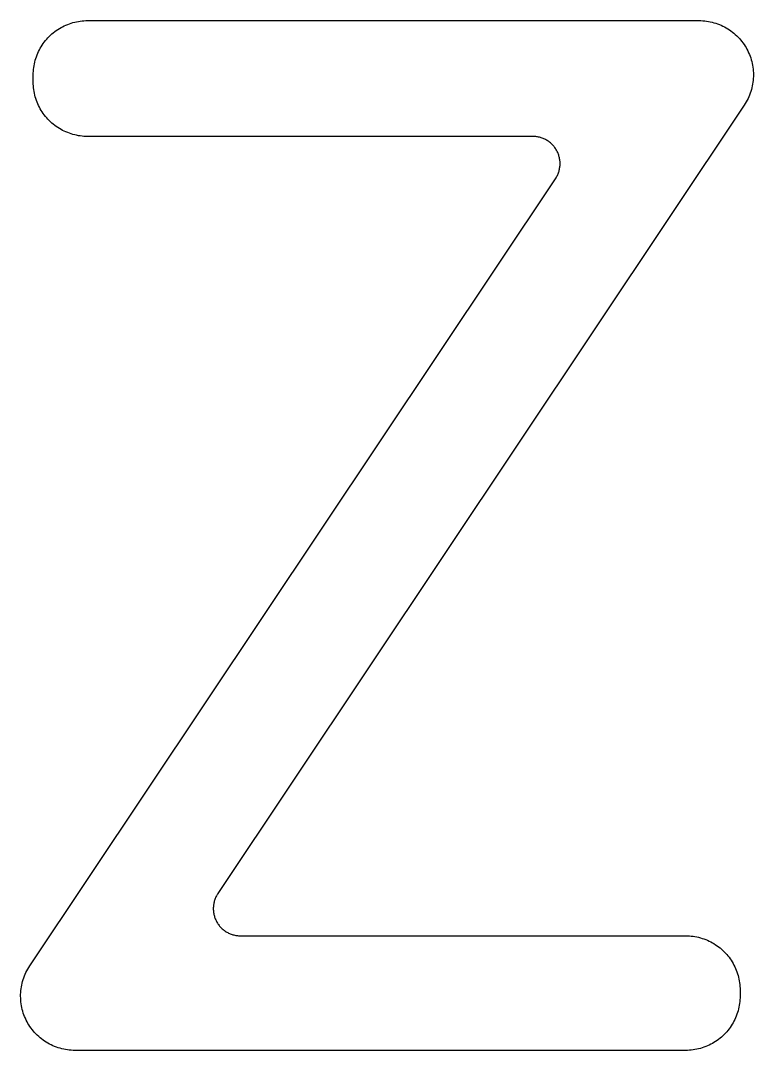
# Model space of a CAD drawing. Header units: millimetres. Extents: x -1283 to 2747, y -259 to 2557.
# Drawn here: x 1260.13 to 1276.64, y 405.34 to 428.56 of the extents above; entities that cross this region are included whole.
import ezdxf

# ---------------------------------------------------------------- set-up
doc = ezdxf.new("R2010")
doc.units = ezdxf.units.MM
doc.header["$MEASUREMENT"] = 0
doc.layers.add('Utwórz2D linie widoczne', color=7, linetype='Continuous', true_color=0x000000)

msp = doc.modelspace()

# ---------------------------------------------------------------- linework, layer by layer
at = {"layer": 'Utwórz2D linie widoczne'}
for p, q in [((1261.388, 428.537), (1261.429, 428.545)), ((1261.429, 428.545), (1261.47, 428.551)), ((1261.47, 428.551), (1261.512, 428.556)), ((1261.512, 428.556), (1261.553, 428.56)), ((1261.553, 428.56), (1261.595, 428.562)), ((1261.595, 428.562), (1261.637, 428.563)), ((1261.637, 428.563), (1275.417, 428.563)), ((1275.417, 428.563), (1275.46, 428.562)), ((1275.46, 428.562), (1275.503, 428.56)), ((1275.503, 428.56), (1275.545, 428.556)), ((1275.545, 428.556), (1275.587, 428.551)), ((1275.587, 428.551), (1275.63, 428.544)), ((1260.864, 428.288), (1260.897, 428.314)), ((1260.897, 428.314), (1260.931, 428.339)), ((1260.931, 428.339), (1260.965, 428.362)), ((1260.965, 428.362), (1261, 428.384)), ((1261, 428.384), (1261.037, 428.406)), ((1261.037, 428.406), (1261.073, 428.425)), ((1261.073, 428.425), (1261.111, 428.444)), ((1261.111, 428.444), (1261.149, 428.461)), ((1261.149, 428.461), (1261.188, 428.477)), ((1261.188, 428.477), (1261.227, 428.492)), ((1261.227, 428.492), (1261.266, 428.505)), ((1261.266, 428.505), (1261.306, 428.517)), ((1261.306, 428.517), (1261.347, 428.528)), ((1261.347, 428.528), (1261.388, 428.537)), ((1275.63, 428.544), (1275.671, 428.536)), ((1275.671, 428.536), (1275.713, 428.527)), ((1275.713, 428.527), (1275.754, 428.515)), ((1275.754, 428.515), (1275.795, 428.503)), ((1275.795, 428.503), (1275.835, 428.489)), ((1275.835, 428.489), (1275.875, 428.474)), ((1275.875, 428.474), (1275.914, 428.457)), ((1275.914, 428.457), (1275.953, 428.439)), ((1275.953, 428.439), (1275.991, 428.42)), ((1275.991, 428.42), (1276.028, 428.399)), ((1276.028, 428.399), (1276.065, 428.377)), ((1276.065, 428.377), (1276.101, 428.354)), ((1276.101, 428.354), (1276.136, 428.33)), ((1276.136, 428.33), (1276.17, 428.304)), ((1260.661, 428.078), (1260.687, 428.111)), ((1260.687, 428.111), (1260.714, 428.143)), ((1260.714, 428.143), (1260.742, 428.174)), ((1260.742, 428.174), (1260.771, 428.204)), ((1260.771, 428.204), (1260.801, 428.233)), ((1260.801, 428.233), (1260.832, 428.261)), ((1260.832, 428.261), (1260.864, 428.288)), ((1276.17, 428.304), (1276.203, 428.277)), ((1276.203, 428.277), (1276.235, 428.25)), ((1276.235, 428.25), (1276.267, 428.22)), ((1276.267, 428.22), (1276.297, 428.19)), ((1276.297, 428.19), (1276.326, 428.159)), ((1276.326, 428.159), (1276.354, 428.127)), ((1276.354, 428.127), (1276.381, 428.094)), ((1276.381, 428.094), (1276.407, 428.06)), ((1260.513, 427.826), (1260.531, 427.864)), ((1260.531, 427.864), (1260.549, 427.901)), ((1260.549, 427.901), (1260.569, 427.938)), ((1260.569, 427.938), (1260.59, 427.974)), ((1260.59, 427.974), (1260.613, 428.01)), ((1260.613, 428.01), (1260.636, 428.044)), ((1260.636, 428.044), (1260.661, 428.078)), ((1276.407, 428.06), (1276.431, 428.025)), ((1276.431, 428.025), (1276.455, 427.989)), ((1276.455, 427.989), (1276.477, 427.953)), ((1276.477, 427.953), (1276.497, 427.916)), ((1276.497, 427.916), (1276.517, 427.878)), ((1276.517, 427.878), (1276.535, 427.839)), ((1260.438, 427.587), (1260.447, 427.628)), ((1260.447, 427.628), (1260.457, 427.668)), ((1260.457, 427.668), (1260.469, 427.708)), ((1260.469, 427.708), (1260.483, 427.748)), ((1260.483, 427.748), (1260.497, 427.787)), ((1260.497, 427.787), (1260.513, 427.826)), ((1276.535, 427.839), (1276.552, 427.8)), ((1276.552, 427.8), (1276.567, 427.76)), ((1276.567, 427.76), (1276.581, 427.72)), ((1276.581, 427.72), (1276.594, 427.679)), ((1276.594, 427.679), (1276.605, 427.638)), ((1276.605, 427.638), (1276.615, 427.596)), ((1260.413, 427.38), (1260.415, 427.421)), ((1260.415, 427.421), (1260.418, 427.463)), ((1260.418, 427.463), (1260.423, 427.505)), ((1260.423, 427.505), (1260.43, 427.546)), ((1260.43, 427.546), (1260.438, 427.587)), ((1276.615, 427.596), (1276.623, 427.554)), ((1276.623, 427.554), (1276.63, 427.512)), ((1276.63, 427.512), (1276.635, 427.47)), ((1276.635, 427.47), (1276.639, 427.428)), ((1276.639, 427.428), (1276.641, 427.385)), ((1276.641, 427.385), (1276.642, 427.342)), ((1260.412, 427.338), (1260.413, 427.38)), ((1260.412, 427.174), (1260.412, 427.338)), ((1260.413, 427.132), (1260.412, 427.174)), ((1276.631, 427.172), (1276.625, 427.13)), ((1276.636, 427.215), (1276.631, 427.172)), ((1276.64, 427.257), (1276.636, 427.215)), ((1276.642, 427.3), (1276.64, 427.257)), ((1276.642, 427.342), (1276.642, 427.3)), ((1260.415, 427.091), (1260.413, 427.132)), ((1260.418, 427.049), (1260.415, 427.091)), ((1260.423, 427.007), (1260.418, 427.049)), ((1260.43, 426.966), (1260.423, 427.007)), ((1260.438, 426.925), (1260.43, 426.966)), ((1260.447, 426.884), (1260.438, 426.925)), ((1276.57, 426.924), (1276.555, 426.884)), ((1276.584, 426.964), (1276.57, 426.924)), ((1276.596, 427.005), (1276.584, 426.964)), ((1276.607, 427.047), (1276.596, 427.005)), ((1276.617, 427.088), (1276.607, 427.047)), ((1276.625, 427.13), (1276.617, 427.088)), ((1260.457, 426.844), (1260.447, 426.884)), ((1260.469, 426.804), (1260.457, 426.844)), ((1260.483, 426.764), (1260.469, 426.804)), ((1260.497, 426.725), (1260.483, 426.764)), ((1260.513, 426.686), (1260.497, 426.725)), ((1276.459, 426.694), (1276.436, 426.658)), ((1276.481, 426.731), (1276.459, 426.694)), ((1276.502, 426.768), (1276.481, 426.731)), ((1276.521, 426.806), (1276.502, 426.768)), ((1276.539, 426.845), (1276.521, 426.806)), ((1276.555, 426.884), (1276.539, 426.845)), ((1260.531, 426.648), (1260.513, 426.686)), ((1260.549, 426.611), (1260.531, 426.648)), ((1260.569, 426.574), (1260.549, 426.611)), ((1260.59, 426.538), (1260.569, 426.574)), ((1260.613, 426.502), (1260.59, 426.538)), ((1260.636, 426.468), (1260.613, 426.502)), ((1260.661, 426.434), (1260.636, 426.468)), ((1276.436, 426.658), (1264.572, 408.873)), ((1260.687, 426.401), (1260.661, 426.434)), ((1260.714, 426.369), (1260.687, 426.401)), ((1260.742, 426.338), (1260.714, 426.369)), ((1260.771, 426.308), (1260.742, 426.338)), ((1260.801, 426.279), (1260.771, 426.308)), ((1260.832, 426.251), (1260.801, 426.279)), ((1260.864, 426.224), (1260.832, 426.251)), ((1260.897, 426.198), (1260.864, 426.224)), ((1260.931, 426.173), (1260.897, 426.198)), ((1260.965, 426.15), (1260.931, 426.173)), ((1261, 426.127), (1260.965, 426.15)), ((1261.037, 426.106), (1261, 426.127)), ((1261.073, 426.086), (1261.037, 426.106)), ((1261.111, 426.068), (1261.073, 426.086)), ((1261.149, 426.051), (1261.111, 426.068)), ((1261.188, 426.035), (1261.149, 426.051)), ((1261.227, 426.02), (1261.188, 426.035)), ((1261.266, 426.007), (1261.227, 426.02)), ((1261.306, 425.995), (1261.266, 426.007)), ((1261.347, 425.984), (1261.306, 425.995)), ((1261.388, 425.975), (1261.347, 425.984)), ((1261.429, 425.967), (1261.388, 425.975)), ((1261.47, 425.961), (1261.429, 425.967)), ((1261.512, 425.956), (1261.47, 425.961)), ((1261.553, 425.952), (1261.512, 425.956)), ((1261.595, 425.95), (1261.553, 425.952)), ((1261.637, 425.949), (1261.595, 425.95)), ((1271.673, 425.949), (1261.637, 425.949)), ((1271.694, 425.949), (1271.673, 425.949)), ((1271.715, 425.948), (1271.694, 425.949)), ((1271.737, 425.946), (1271.715, 425.948)), ((1271.758, 425.943), (1271.737, 425.946)), ((1271.779, 425.94), (1271.758, 425.943)), ((1271.8, 425.936), (1271.779, 425.94)), ((1271.821, 425.931), (1271.8, 425.936)), ((1271.841, 425.926), (1271.821, 425.931)), ((1271.862, 425.919), (1271.841, 425.926)), ((1271.882, 425.912), (1271.862, 425.919)), ((1271.902, 425.905), (1271.882, 425.912)), ((1271.921, 425.896), (1271.902, 425.905)), ((1271.941, 425.887), (1271.921, 425.896)), ((1271.96, 425.878), (1271.941, 425.887)), ((1271.978, 425.867), (1271.96, 425.878)), ((1271.997, 425.857), (1271.978, 425.867)), ((1272.014, 425.845), (1271.997, 425.857)), ((1272.032, 425.833), (1272.014, 425.845)), ((1272.049, 425.82), (1272.032, 425.833)), ((1272.066, 425.806), (1272.049, 425.82)), ((1272.082, 425.793), (1272.066, 425.806)), ((1272.097, 425.778), (1272.082, 425.793)), ((1272.112, 425.763), (1272.097, 425.778)), ((1272.127, 425.747), (1272.112, 425.763)), ((1272.141, 425.731), (1272.127, 425.747)), ((1272.155, 425.715), (1272.141, 425.731)), ((1272.167, 425.698), (1272.155, 425.715)), ((1272.18, 425.68), (1272.167, 425.698)), ((1272.191, 425.662), (1272.18, 425.68)), ((1272.202, 425.644), (1272.191, 425.662)), ((1272.213, 425.626), (1272.202, 425.644)), ((1272.222, 425.607), (1272.213, 425.626)), ((1272.232, 425.587), (1272.222, 425.607)), ((1272.24, 425.568), (1272.232, 425.587)), ((1272.248, 425.548), (1272.24, 425.568)), ((1272.255, 425.528), (1272.248, 425.548)), ((1272.261, 425.507), (1272.255, 425.528)), ((1272.267, 425.487), (1272.261, 425.507)), ((1272.271, 425.466), (1272.267, 425.487)), ((1272.276, 425.445), (1272.271, 425.466)), ((1272.279, 425.424), (1272.276, 425.445)), ((1272.282, 425.403), (1272.279, 425.424)), ((1272.284, 425.381), (1272.282, 425.403)), ((1272.282, 425.275), (1272.284, 425.296)), ((1272.285, 425.36), (1272.284, 425.381)), ((1272.284, 425.296), (1272.285, 425.318)), ((1272.285, 425.339), (1272.285, 425.36)), ((1272.285, 425.318), (1272.285, 425.339)), ((1272.215, 425.052), (1272.224, 425.071)), ((1272.224, 425.071), (1272.233, 425.09)), ((1272.233, 425.09), (1272.242, 425.11)), ((1272.242, 425.11), (1272.249, 425.13)), ((1272.249, 425.13), (1272.256, 425.15)), ((1272.256, 425.15), (1272.262, 425.17)), ((1272.262, 425.17), (1272.268, 425.191)), ((1272.268, 425.191), (1272.272, 425.212)), ((1272.272, 425.212), (1272.276, 425.233)), ((1272.276, 425.233), (1272.28, 425.254)), ((1272.28, 425.254), (1272.282, 425.275)), ((1260.333, 407.24), (1272.182, 424.997)), ((1272.182, 424.997), (1272.194, 425.015)), ((1272.194, 425.015), (1272.205, 425.033)), ((1272.205, 425.033), (1272.215, 425.052)), ((1264.54, 408.818), (1264.53, 408.799)), ((1264.55, 408.837), (1264.54, 408.818)), ((1264.561, 408.855), (1264.55, 408.837)), ((1264.572, 408.873), (1264.561, 408.855)), ((1264.471, 408.574), (1264.47, 408.552)), ((1264.472, 408.595), (1264.471, 408.574)), ((1264.475, 408.616), (1264.472, 408.595)), ((1264.478, 408.637), (1264.475, 408.616)), ((1264.482, 408.658), (1264.478, 408.637)), ((1264.487, 408.679), (1264.482, 408.658)), ((1264.492, 408.7), (1264.487, 408.679)), ((1264.498, 408.72), (1264.492, 408.7)), ((1264.505, 408.74), (1264.498, 408.72)), ((1264.513, 408.76), (1264.505, 408.74)), ((1264.521, 408.78), (1264.513, 408.76)), ((1264.53, 408.799), (1264.521, 408.78)), ((1264.47, 408.552), (1264.469, 408.531)), ((1264.469, 408.531), (1264.47, 408.51)), ((1264.47, 408.51), (1264.471, 408.488)), ((1264.471, 408.488), (1264.473, 408.467)), ((1264.473, 408.467), (1264.476, 408.446)), ((1264.476, 408.446), (1264.479, 408.425)), ((1264.479, 408.425), (1264.483, 408.404)), ((1264.483, 408.404), (1264.488, 408.383)), ((1264.488, 408.383), (1264.494, 408.363)), ((1264.494, 408.363), (1264.5, 408.342)), ((1264.5, 408.342), (1264.507, 408.322)), ((1264.507, 408.322), (1264.515, 408.302)), ((1264.515, 408.302), (1264.523, 408.283)), ((1264.523, 408.283), (1264.532, 408.263)), ((1264.532, 408.263), (1264.542, 408.244)), ((1264.542, 408.244), (1264.552, 408.226)), ((1264.552, 408.226), (1264.563, 408.208)), ((1264.563, 408.208), (1264.575, 408.19)), ((1264.575, 408.19), (1264.587, 408.172)), ((1264.587, 408.172), (1264.6, 408.155)), ((1264.6, 408.155), (1264.613, 408.139)), ((1264.613, 408.139), (1264.627, 408.123)), ((1264.627, 408.123), (1264.642, 408.107)), ((1264.642, 408.107), (1264.657, 408.092)), ((1264.657, 408.092), (1264.673, 408.077)), ((1264.673, 408.077), (1264.689, 408.063)), ((1264.689, 408.063), (1264.705, 408.05)), ((1264.705, 408.05), (1264.722, 408.037)), ((1264.722, 408.037), (1264.74, 408.025)), ((1264.74, 408.025), (1264.758, 408.013)), ((1264.758, 408.013), (1264.776, 408.003)), ((1264.776, 408.003), (1264.795, 407.992)), ((1264.795, 407.992), (1264.814, 407.983)), ((1264.814, 407.983), (1264.833, 407.974)), ((1264.833, 407.974), (1264.853, 407.965)), ((1264.853, 407.965), (1264.873, 407.958)), ((1264.873, 407.958), (1264.893, 407.951)), ((1264.893, 407.951), (1264.913, 407.944)), ((1264.913, 407.944), (1264.934, 407.939)), ((1264.934, 407.939), (1264.955, 407.934)), ((1264.955, 407.934), (1264.976, 407.93)), ((1264.976, 407.93), (1264.997, 407.927)), ((1264.997, 407.927), (1265.018, 407.924)), ((1265.018, 407.924), (1265.039, 407.922)), ((1265.039, 407.922), (1265.06, 407.921)), ((1265.06, 407.921), (1265.082, 407.921)), ((1265.082, 407.921), (1275.118, 407.921)), ((1275.118, 407.921), (1275.16, 407.92)), ((1275.16, 407.92), (1275.201, 407.918)), ((1275.201, 407.918), (1275.243, 407.914)), ((1275.243, 407.914), (1275.285, 407.909)), ((1275.285, 407.909), (1275.326, 407.903)), ((1275.326, 407.903), (1275.367, 407.895)), ((1275.367, 407.895), (1275.408, 407.886)), ((1275.408, 407.886), (1275.448, 407.875)), ((1275.448, 407.875), (1275.488, 407.863)), ((1275.488, 407.863), (1275.528, 407.85)), ((1275.528, 407.85), (1275.567, 407.835)), ((1275.567, 407.835), (1275.606, 407.819)), ((1275.606, 407.819), (1275.644, 407.802)), ((1275.644, 407.802), (1275.681, 407.783)), ((1275.681, 407.783), (1275.718, 407.764)), ((1275.718, 407.764), (1275.754, 407.743)), ((1275.754, 407.743), (1275.79, 407.72)), ((1275.79, 407.72), (1275.824, 407.697)), ((1275.824, 407.697), (1275.858, 407.672)), ((1275.858, 407.672), (1275.891, 407.646)), ((1275.891, 407.646), (1275.923, 407.619)), ((1275.923, 407.619), (1275.954, 407.591)), ((1275.954, 407.591), (1275.984, 407.562)), ((1275.984, 407.562), (1276.013, 407.532)), ((1276.013, 407.532), (1276.041, 407.501)), ((1276.041, 407.501), (1276.068, 407.469)), ((1276.068, 407.469), (1276.094, 407.436)), ((1276.094, 407.436), (1276.118, 407.402)), ((1260.288, 407.168), (1260.31, 407.204)), ((1260.31, 407.204), (1260.333, 407.24)), ((1276.118, 407.402), (1276.142, 407.368)), ((1276.142, 407.368), (1276.164, 407.332)), ((1276.164, 407.332), (1276.185, 407.296)), ((1276.185, 407.296), (1276.205, 407.259)), ((1276.205, 407.259), (1276.224, 407.222)), ((1276.224, 407.222), (1276.241, 407.184)), ((1276.241, 407.184), (1276.257, 407.145)), ((1260.185, 406.934), (1260.199, 406.974)), ((1260.199, 406.974), (1260.214, 407.014)), ((1260.214, 407.014), (1260.23, 407.053)), ((1260.23, 407.053), (1260.248, 407.092)), ((1260.248, 407.092), (1260.267, 407.13)), ((1260.267, 407.13), (1260.288, 407.168)), ((1276.257, 407.145), (1276.272, 407.106)), ((1276.272, 407.106), (1276.285, 407.066)), ((1276.285, 407.066), (1276.297, 407.026)), ((1276.297, 407.026), (1276.308, 406.986)), ((1276.308, 406.986), (1276.317, 406.945)), ((1276.317, 406.945), (1276.325, 406.904)), ((1260.133, 406.684), (1260.138, 406.726)), ((1260.138, 406.726), (1260.144, 406.768)), ((1260.144, 406.768), (1260.152, 406.81)), ((1260.152, 406.81), (1260.162, 406.852)), ((1260.162, 406.852), (1260.173, 406.893)), ((1260.173, 406.893), (1260.185, 406.934)), ((1276.325, 406.904), (1276.331, 406.863)), ((1276.331, 406.863), (1276.336, 406.821)), ((1276.336, 406.821), (1276.34, 406.779)), ((1276.34, 406.779), (1276.342, 406.738)), ((1276.342, 406.738), (1276.343, 406.696)), ((1260.127, 406.599), (1260.129, 406.641)), ((1260.127, 406.556), (1260.127, 406.599)), ((1260.128, 406.513), (1260.127, 406.556)), ((1260.13, 406.471), (1260.128, 406.513)), ((1260.129, 406.641), (1260.133, 406.684)), ((1276.342, 406.518), (1276.34, 406.477)), ((1276.343, 406.56), (1276.342, 406.518)), ((1276.343, 406.696), (1276.343, 406.56)), ((1260.134, 406.428), (1260.13, 406.471)), ((1260.139, 406.386), (1260.134, 406.428)), ((1260.146, 406.344), (1260.139, 406.386)), ((1260.154, 406.302), (1260.146, 406.344)), ((1260.164, 406.26), (1260.154, 406.302)), ((1260.175, 406.219), (1260.164, 406.26)), ((1276.308, 406.27), (1276.297, 406.23)), ((1276.317, 406.311), (1276.308, 406.27)), ((1276.325, 406.352), (1276.317, 406.311)), ((1276.331, 406.394), (1276.325, 406.352)), ((1276.336, 406.435), (1276.331, 406.394)), ((1276.34, 406.477), (1276.336, 406.435)), ((1260.188, 406.178), (1260.175, 406.219)), ((1260.202, 406.138), (1260.188, 406.178)), ((1260.217, 406.098), (1260.202, 406.138)), ((1260.234, 406.059), (1260.217, 406.098)), ((1260.252, 406.021), (1260.234, 406.059)), ((1260.272, 405.983), (1260.252, 406.021)), ((1276.224, 406.034), (1276.205, 405.997)), ((1276.241, 406.072), (1276.224, 406.034)), ((1276.257, 406.111), (1276.241, 406.072)), ((1276.272, 406.15), (1276.257, 406.111)), ((1276.285, 406.19), (1276.272, 406.15)), ((1276.297, 406.23), (1276.285, 406.19)), ((1260.292, 405.945), (1260.272, 405.983)), ((1260.314, 405.909), (1260.292, 405.945)), ((1260.338, 405.873), (1260.314, 405.909)), ((1260.362, 405.838), (1260.338, 405.873)), ((1260.388, 405.804), (1260.362, 405.838)), ((1260.415, 405.771), (1260.388, 405.804)), ((1276.068, 405.787), (1276.041, 405.755)), ((1276.094, 405.82), (1276.068, 405.787)), ((1276.118, 405.854), (1276.094, 405.82)), ((1276.142, 405.888), (1276.118, 405.854)), ((1276.164, 405.924), (1276.142, 405.888)), ((1276.185, 405.96), (1276.164, 405.924)), ((1276.205, 405.997), (1276.185, 405.96)), ((1260.443, 405.739), (1260.415, 405.771)), ((1260.472, 405.708), (1260.443, 405.739)), ((1260.502, 405.678), (1260.472, 405.708)), ((1260.534, 405.649), (1260.502, 405.678)), ((1260.566, 405.621), (1260.534, 405.649)), ((1260.599, 405.594), (1260.566, 405.621)), ((1260.633, 405.568), (1260.599, 405.594)), ((1260.668, 405.544), (1260.633, 405.568)), ((1275.824, 405.56), (1275.79, 405.536)), ((1275.858, 405.584), (1275.824, 405.56)), ((1275.891, 405.61), (1275.858, 405.584)), ((1275.923, 405.637), (1275.891, 405.61)), ((1275.954, 405.665), (1275.923, 405.637)), ((1275.984, 405.694), (1275.954, 405.665)), ((1276.013, 405.724), (1275.984, 405.694)), ((1276.041, 405.755), (1276.013, 405.724)), ((1260.704, 405.521), (1260.668, 405.544)), ((1260.74, 405.499), (1260.704, 405.521)), ((1260.778, 405.478), (1260.74, 405.499)), ((1260.816, 405.459), (1260.778, 405.478)), ((1260.854, 405.441), (1260.816, 405.459)), ((1260.894, 405.424), (1260.854, 405.441)), ((1260.934, 405.409), (1260.894, 405.424)), ((1260.974, 405.395), (1260.934, 405.409)), ((1261.015, 405.383), (1260.974, 405.395)), ((1261.056, 405.372), (1261.015, 405.383)), ((1261.098, 405.362), (1261.056, 405.372)), ((1261.139, 405.354), (1261.098, 405.362)), ((1261.182, 405.347), (1261.139, 405.354)), ((1261.224, 405.342), (1261.182, 405.347)), ((1261.266, 405.338), (1261.224, 405.342)), ((1261.309, 405.336), (1261.266, 405.338)), ((1261.352, 405.335), (1261.309, 405.336)), ((1275.118, 405.335), (1261.352, 405.335)), ((1275.16, 405.336), (1275.118, 405.335)), ((1275.201, 405.338), (1275.16, 405.336)), ((1275.243, 405.342), (1275.201, 405.338)), ((1275.285, 405.347), (1275.243, 405.342)), ((1275.326, 405.353), (1275.285, 405.347)), ((1275.367, 405.361), (1275.326, 405.353)), ((1275.408, 405.37), (1275.367, 405.361)), ((1275.448, 405.381), (1275.408, 405.37)), ((1275.488, 405.393), (1275.448, 405.381)), ((1275.528, 405.406), (1275.488, 405.393)), ((1275.567, 405.421), (1275.528, 405.406)), ((1275.606, 405.437), (1275.567, 405.421)), ((1275.644, 405.454), (1275.606, 405.437)), ((1275.681, 405.473), (1275.644, 405.454)), ((1275.718, 405.493), (1275.681, 405.473)), ((1275.754, 405.514), (1275.718, 405.493)), ((1275.79, 405.536), (1275.754, 405.514))]:
    msp.add_line(p, q, dxfattribs=at)

doc.saveas('drawing.dxf')
